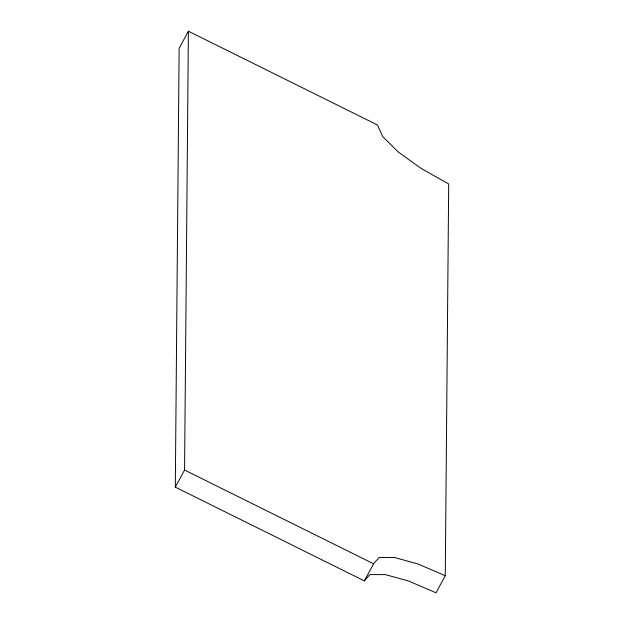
<?xml version="1.0" encoding="UTF-8"?>
<svg xmlns="http://www.w3.org/2000/svg" width="624" height="624" viewBox="0 0 624 624"><rect width="100%" height="100%" fill="white"/><g stroke="black" fill="none" stroke-linecap="round" stroke-linejoin="round"><path stroke-width="0.94" d="M175.305 487.126L179.135 48.282L188.393 31.2L377.426 124.956L382.793 136.664L398.213 151.983L421.356 168.581L448.695 183.94L445.271 575.718L436.02 592.8L408.65 581.022L385.421 574.626L369.86 574.579L364.346 580.882L175.305 487.126L184.564 470.044L188.393 31.2M364.346 580.882L373.597 563.8L379.119 557.497L394.672 557.544L417.908 563.948L445.271 575.718M184.564 470.044L373.597 563.8"/></g></svg>
